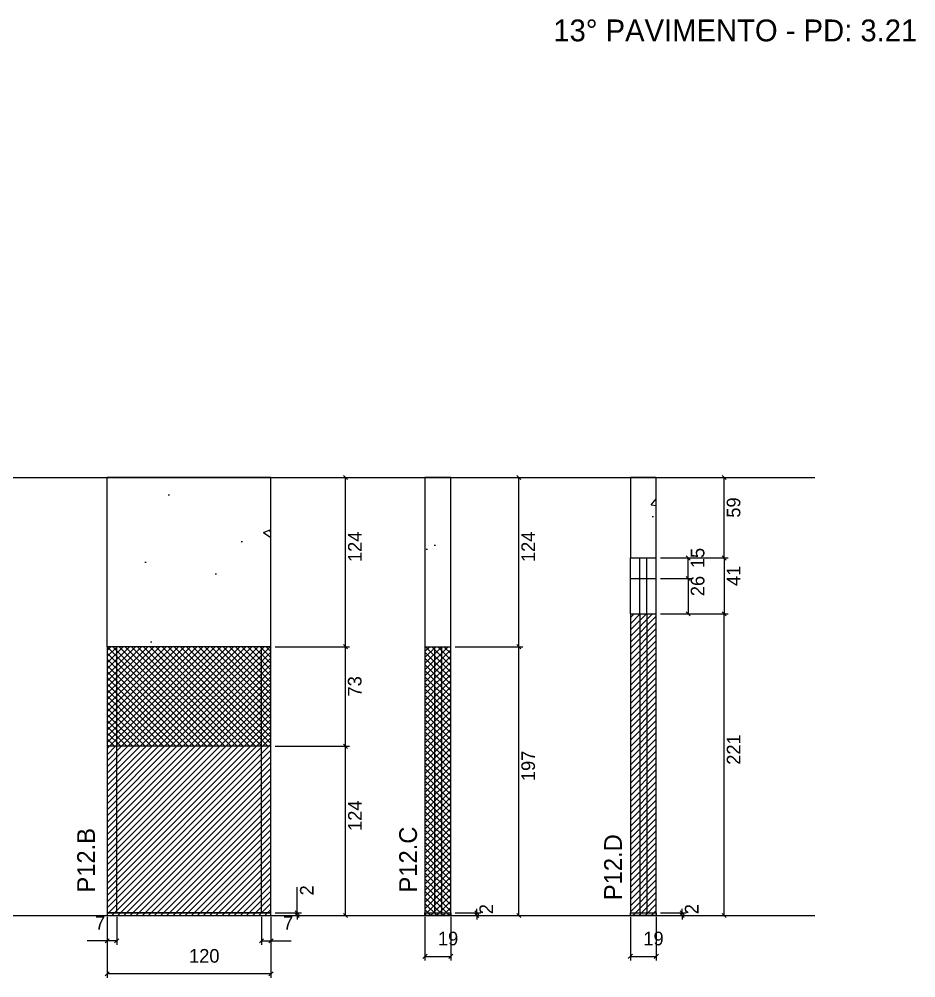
# Model space of a CAD drawing. Header units: metres. Extents: x 2885 to 4262, y 8696 to 9413.
# Drawn here: x 3605 to 4262, y 8696 to 9399 of the extents above; entities that cross this region are included whole.
import ezdxf

# ---------------------------------------------------------------- set-up
doc = ezdxf.new("R2010")
doc.units = ezdxf.units.M
for name, color, linetype in [('COTA', 7, 'Continuous'), ('Hachura', 7, 'Continuous'), ('NOMENCLATURA', 7, 'Continuous'), ('Nível', 7, 'Continuous'), ('Painéis', 7, 'Continuous'), ('SARR_2.2x7', 7, 'Continuous'), ('Texto Seção', 7, 'Continuous')]:
    doc.layers.add(name, color=color, linetype=linetype)

msp = doc.modelspace()

# ---------------------------------------------------------------- hatches: boundary and pattern name
at = {"layer": 'COTA'}
h = msp.add_hatch(dxfattribs=at)
h.set_pattern_fill('AR-CONC')
h.paths.add_polyline_path([(3669.39, 9063.1), (3669.39, 8939.1), (3789.39, 8939.1), (3789.39, 9063.1), (3669.39, 9063.1)])
h = msp.add_hatch(dxfattribs=at)
h.set_pattern_fill('AR-CONC')
h.paths.add_polyline_path([(3921.22, 8939.1), (3921.22, 9063.1), (3902.22, 9063.1), (3902.22, 8939.1), (3921.22, 8939.1)])
h = msp.add_hatch(dxfattribs=at)
h.set_pattern_fill('AR-CONC')
h.paths.add_polyline_path([(4071.67, 9004.1), (4071.67, 9063.1), (4052.67, 9063.1), (4052.67, 9004.1), (4071.67, 9004.1), (4071.67, 9004.1)])
at = {"layer": 'Hachura'}
h = msp.add_hatch(dxfattribs=at)
h.set_pattern_fill('ANSI31')
h.paths.add_polyline_path([(4071.67, 8963.1), (4052.67, 8963.1), (4052.67, 8742.1), (4071.67, 8742.1), (4071.67, 8963.1), (4071.67, 8963.1)])
h = msp.add_hatch(dxfattribs=at)
h.set_pattern_fill('ANSI37')
h.paths.add_polyline_path([(3669.39, 8939.1), (3669.39, 8866.1), (3789.39, 8866.1), (3789.39, 8939.1), (3669.39, 8939.1)])
h = msp.add_hatch(dxfattribs=at)
h.set_pattern_fill('ANSI37')
h.paths.add_polyline_path([(3921.22, 8742.1), (3921.22, 8939.1), (3902.22, 8939.1), (3902.22, 8742.1), (3921.22, 8742.1)])
h = msp.add_hatch(dxfattribs=at)
h.set_pattern_fill('ANSI31')
h.paths.add_polyline_path([(3789.39, 8866.1), (3669.39, 8866.1), (3669.39, 8742.1), (3789.39, 8742.1), (3789.39, 8866.1)])

# ---------------------------------------------------------------- linework, layer by layer
at = {"layer": 'COTA', "color": 241, "lineweight": 25}
for p, q in [((3789.39, 9063.1), (3669.39, 9063.1)), ((3669.39, 8939.1), (3669.39, 9063.1)), ((3789.39, 8939.1), (3789.39, 9063.1))]:
    msp.add_line(p, q, dxfattribs=at)
at = {"layer": 'COTA', "color": 4, "lineweight": 25}
for p, q in [((3792.39, 9063.1), (3846.94, 9063.1)), ((3843.94, 8939.1), (3843.94, 9063.1)), ((3924.22, 9063.1), (3973.91, 9063.1)), ((3970.91, 8939.1), (3970.91, 9063.1)), ((4074.67, 9063.1), (4124.36, 9063.1)), ((4121.36, 9004.1), (4121.36, 9063.1)), ((4074.67, 9004.1), (4124.36, 9004.1)), ((4074.67, 8963.1), (4124.36, 8963.1)), ((4121.36, 8742.1), (4121.36, 8963.1)), ((3792.39, 8939.1), (3846.94, 8939.1)), ((3792.39, 8939.1), (3846.94, 8939.1)), ((3843.94, 8866.1), (3843.94, 8939.1)), ((3924.22, 8939.1), (3973.91, 8939.1)), ((3924.22, 8939.1), (3973.91, 8939.1)), ((3970.91, 8742.1), (3970.91, 8939.1)), ((3792.39, 8866.1), (3846.94, 8866.1)), ((3792.39, 8866.1), (3846.94, 8866.1)), ((3843.94, 8742.1), (3843.94, 8866.1)), ((3808.65, 8744.1), (3808.65, 8762.9)), ((3940.13, 8744.1), (3940.13, 8747.1)), ((4090.58, 8744.1), (4090.58, 8747.1)), ((3669.39, 8741.1), (3669.39, 8696.49)), ((3669.39, 8739.1), (3669.39, 8720.59)), ((3676.39, 8741.1), (3676.39, 8720.59)), ((3782.39, 8741.1), (3782.39, 8720.59)), ((3789.39, 8741.1), (3789.39, 8696.49)), ((3789.39, 8739.1), (3789.39, 8720.59)), ((3792.39, 8744.1), (3811.65, 8744.1)), ((3792.39, 8742.1), (3811.65, 8742.1)), ((3792.39, 8742.1), (3846.94, 8742.1)), ((3808.65, 8742.1), (3808.65, 8744.1)), ((3808.65, 8742.1), (3808.65, 8739.1)), ((3902.22, 8741.1), (3902.22, 8709.2)), ((3921.22, 8741.1), (3921.22, 8709.2)), ((3924.22, 8744.1), (3943.13, 8744.1)), ((3924.22, 8742.1), (3943.13, 8742.1)), ((3924.22, 8742.1), (3973.91, 8742.1)), ((3940.13, 8742.1), (3940.13, 8744.1)), ((3940.13, 8742.1), (3940.13, 8739.1)), ((4052.67, 8741.1), (4052.67, 8709.2)), ((4071.67, 8741.1), (4071.67, 8709.2)), ((4074.67, 8744.1), (4093.58, 8744.1)), ((4074.67, 8742.1), (4093.58, 8742.1)), ((4074.67, 8742.1), (4124.36, 8742.1)), ((4090.58, 8742.1), (4090.58, 8744.1)), ((4090.58, 8742.1), (4090.58, 8739.1)), ((3669.39, 8723.59), (3654.66, 8723.59)), ((3676.39, 8723.59), (3669.39, 8723.59)), ((3782.39, 8723.59), (3789.39, 8723.59)), ((3789.39, 8723.59), (3804.12, 8723.59)), ((3902.22, 8712.2), (3921.22, 8712.2)), ((4052.67, 8712.2), (4071.67, 8712.2)), ((3789.39, 8699.49), (3669.39, 8699.49))]:
    msp.add_line(p, q, dxfattribs=at)
at = {"layer": 'COTA', "color": 0, "lineweight": 25}
for p, q in [((3845.44, 9061.6), (3842.44, 9064.6)), ((3972.41, 9061.6), (3969.41, 9064.6)), ((4122.86, 9061.6), (4119.86, 9064.6)), ((4119.86, 9005.6), (4122.86, 9002.6)), ((4122.86, 8961.6), (4119.86, 8964.6)), ((3845.44, 8937.6), (3842.44, 8940.6)), ((3842.44, 8940.6), (3845.44, 8937.6)), ((3969.41, 8940.6), (3972.41, 8937.6)), ((3972.41, 8937.6), (3969.41, 8940.6)), ((3845.44, 8864.6), (3842.44, 8867.6)), ((3842.44, 8867.6), (3845.44, 8864.6)), ((3807.15, 8745.6), (3810.15, 8742.6)), ((3938.63, 8745.6), (3941.63, 8742.6)), ((4089.08, 8745.6), (4092.08, 8742.6)), ((3810.15, 8740.6), (3807.15, 8743.6)), ((3842.44, 8743.6), (3845.44, 8740.6)), ((3941.63, 8740.6), (3938.63, 8743.6)), ((3969.41, 8743.6), (3972.41, 8740.6)), ((4092.08, 8740.6), (4089.08, 8743.6)), ((4119.86, 8743.6), (4122.86, 8740.6)), ((3670.89, 8725.09), (3667.89, 8722.09)), ((3674.89, 8722.09), (3677.89, 8725.09)), ((3783.89, 8725.09), (3780.89, 8722.09)), ((3787.89, 8722.09), (3790.89, 8725.09)), ((3903.72, 8713.7), (3900.72, 8710.7)), ((3919.72, 8710.7), (3922.72, 8713.7)), ((4054.17, 8713.7), (4051.17, 8710.7)), ((4070.17, 8710.7), (4073.17, 8713.7)), ((3670.89, 8700.99), (3667.89, 8697.99)), ((3787.89, 8697.99), (3790.89, 8700.99))]:
    msp.add_line(p, q, dxfattribs=at)
at = {"layer": 'COTA', "color": 241, "lineweight": 25}
for points in [[(3921.22, 8939.1), (3921.22, 9063.1), (3902.22, 9063.1), (3902.22, 8939.1)], [(4071.67, 9004.1), (4071.67, 9063.1), (4052.67, 9063.1), (4052.67, 9004.1)]]:
    msp.add_lwpolyline(points, dxfattribs=at)
at = {"layer": 'Nível', "color": 4, "lineweight": 25}
for p, q in [((3245.72, 9063.1), (4187.74, 9063.1)), ((3277.53, 8742.1), (4187.74, 8742.1))]:
    msp.add_line(p, q, dxfattribs=at)
at = {"layer": 'Painéis', "color": 0, "lineweight": 25}
for p, q in [((4096.51, 9002.6), (4093.51, 9005.6)), ((4122.86, 9002.6), (4119.86, 9005.6)), ((4096.51, 8987.6), (4093.51, 8990.6)), ((4093.51, 8990.6), (4096.51, 8987.6)), ((4093.51, 8964.6), (4096.51, 8961.6)), ((4119.86, 8964.6), (4122.86, 8961.6))]:
    msp.add_line(p, q, dxfattribs=at)
at = {"layer": 'Painéis', "color": 200, "lineweight": 25}
for p, q in [((4052.67, 9004.1), (4071.67, 9004.1)), ((4052.67, 8963.1), (4052.67, 9004.1)), ((4071.67, 8963.1), (4071.67, 9004.1)), ((4052.67, 8989.1), (4071.67, 8989.1)), ((4052.67, 8963.1), (4052.67, 8744.1)), ((4052.67, 8963.1), (4071.67, 8963.1)), ((4071.67, 8744.1), (4071.67, 8963.1)), ((3669.39, 8939.1), (3669.39, 8742.1)), ((3789.39, 8939.1), (3669.39, 8939.1)), ((3789.39, 8742.1), (3789.39, 8939.1)), ((3902.22, 8939.1), (3902.22, 8744.1)), ((3902.22, 8939.1), (3921.22, 8939.1)), ((3921.22, 8744.1), (3921.22, 8939.1)), ((3789.39, 8866.1), (3669.39, 8866.1)), ((3669.39, 8744.1), (3789.39, 8744.1)), ((3902.22, 8744.1), (3921.22, 8744.1)), ((4052.67, 8744.1), (4071.67, 8744.1))]:
    msp.add_line(p, q, dxfattribs=at)
at = {"layer": 'Painéis', "color": 4, "lineweight": 25}
for p, q in [((4074.67, 9004.1), (4124.36, 9004.1)), ((4074.67, 9004.1), (4098.01, 9004.1)), ((4095.01, 8989.1), (4095.01, 9004.1)), ((4121.36, 9004.1), (4121.36, 8963.1)), ((4074.67, 8989.1), (4098.01, 8989.1)), ((4074.67, 8989.1), (4098.01, 8989.1)), ((4095.01, 8989.1), (4095.01, 8963.1)), ((4074.67, 8963.1), (4124.36, 8963.1)), ((4074.67, 8963.1), (4098.01, 8963.1))]:
    msp.add_line(p, q, dxfattribs=at)
at = {"layer": 'Painéis', "color": 200, "lineweight": 25}
for points in [[(3789.39, 8744.1), (3669.39, 8744.1), (3669.39, 8742.1), (3789.39, 8742.1)], [(3902.22, 8744.1), (3921.22, 8744.1), (3921.22, 8742.1), (3902.22, 8742.1)], [(4052.67, 8744.1), (4071.67, 8744.1), (4071.67, 8742.1), (4052.67, 8742.1)]]:
    msp.add_lwpolyline(points, close=True, dxfattribs=at)
at = {"layer": 'SARR_2.2x7', "color": 40, "lineweight": 25}
for p, q in [((4059.67, 8963.1), (4059.67, 9004.1)), ((4064.67, 8963.1), (4064.67, 9004.1)), ((4059.67, 8963.1), (4059.67, 8744.1)), ((4064.67, 8963.1), (4064.67, 8744.1)), ((3676.39, 8866.1), (3676.39, 8939.1)), ((3782.39, 8866.1), (3782.39, 8939.1)), ((3909.22, 8939.1), (3909.22, 8744.1)), ((3914.22, 8939.1), (3914.22, 8744.1)), ((3676.39, 8744.1), (3676.39, 8866.1)), ((3782.39, 8744.1), (3782.39, 8866.1))]:
    msp.add_line(p, q, dxfattribs=at)

# ---------------------------------------------------------------- texts
at = {"layer": 'COTA', "color": 240, "lineweight": 25}
for s, p in [('59', (4133.22, 9033.6)), ('124', (3855.87, 9001.1)), ('124', (3982.84, 9001.1)), ('73', (3855.72, 8902.6)), ('221', (4133.3, 8852.6)), ('197', (3982.81, 8840.6)), ('124', (3855.87, 8804.1)), ('2', (3820.65, 8756.85)), ('2', (3952.13, 8743.1)), ('2', (4102.58, 8743.1))]:
    msp.add_text(s, height=10, rotation=90, dxfattribs=at).set_placement(p)
for s, p in [('7', (3660.52, 8731.66)), ('7', (3798.25, 8731.66)), ('19', (3911.72, 8720.29)), ('19', (4062.17, 8720.29)), ('120', (3729.39, 8707.59))]:
    msp.add_text(s, height=10, dxfattribs=at).set_placement(p)
at = {"layer": 'NOMENCLATURA', "color": 2, "lineweight": 25}
msp.add_text('13° PAVIMENTO - PD: 3.21', height=16, dxfattribs=at).set_placement((3996.23, 9382.61))
at = {"layer": 'Painéis', "color": 240, "lineweight": 25}
for s, p in [('15', (4106.9, 8996.6)), ('41', (4133.29, 8983.6)), ('26', (4106.91, 8976.1))]:
    msp.add_text(s, height=10, rotation=90, dxfattribs=at).set_placement(p)
at = {"layer": 'Texto Seção', "color": 7, "lineweight": 15}
for s, p in [('P12.B', (3660.45, 8758.93)), ('P12.C', (3896.34, 8759)), ('P12.D', (4046.46, 8753.39))]:
    msp.add_text(s, height=13, rotation=90, dxfattribs=at).set_placement(p)

doc.saveas('drawing.dxf')
